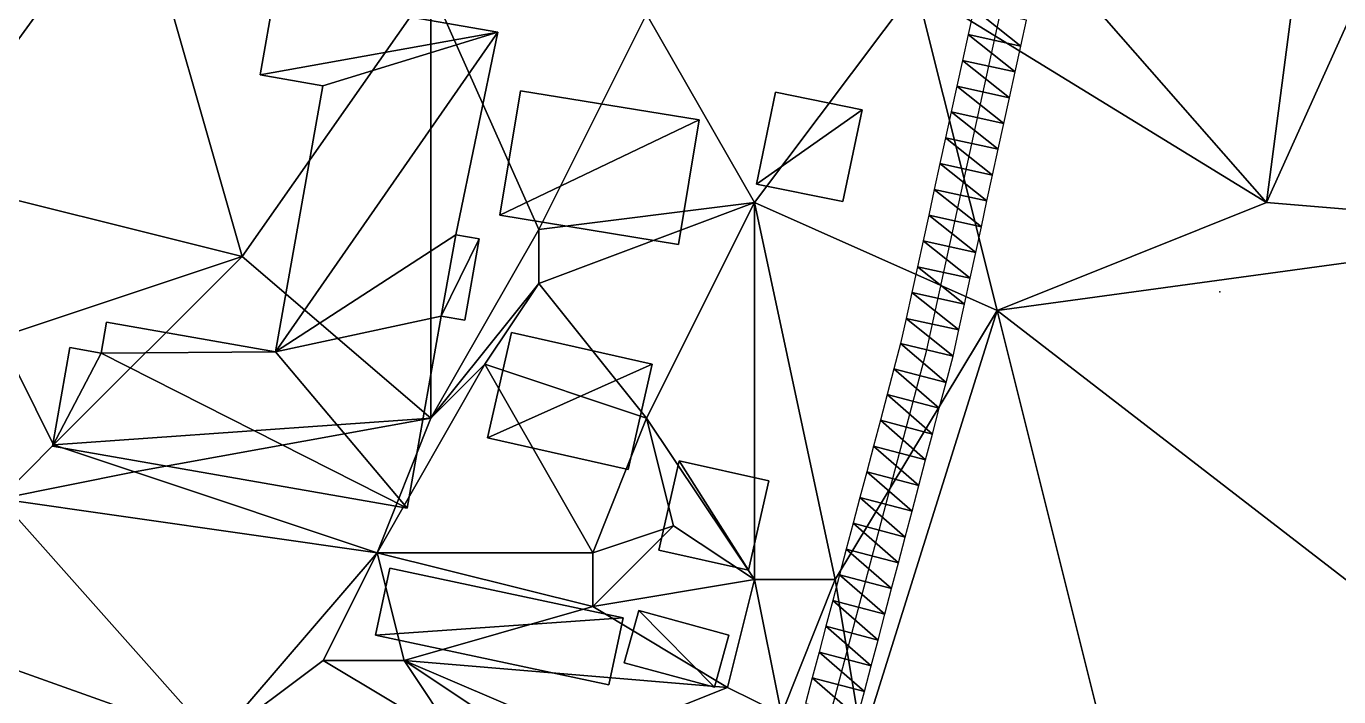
# Model space of a CAD drawing. Header units: metres. Extents: x -1103 to 901, y -902 to 905.
# Drawn here: x 342 to 439.4, y 373.3 to 423.1 of the extents above; entities that cross this region are included whole.
import ezdxf

# ---------------------------------------------------------------- set-up
doc = ezdxf.new("R2010")
doc.units = ezdxf.units.M
for name, color, linetype in [('OSM_BUILDING_FOOTPRINTS', 7, 'CONTINUOUS'), ('OSM_BUILDING_ROOFS', 1, 'CONTINUOUS'), ('OSM_BUILDING_WALLS', 8, 'CONTINUOUS'), ('OSM_ROAD_AXES', 2, 'CONTINUOUS'), ('OSM_ROAD_SURFACE', 9, 'CONTINUOUS'), ('OSM_TERRAIN', 3, 'CONTINUOUS'), ('OSM_TREES', 3, 'CONTINUOUS')]:
    doc.layers.add(name, color=color, linetype=linetype)

msp = doc.modelspace()

# ---------------------------------------------------------------- linework, layer by layer
at = {"layer": 'OSM_BUILDING_FOOTPRINTS'}
for points in [[(360.398, 425.571, 12.597), (376.968, 422.662, 12.597), (373.84, 407.611, 12.597), (375.586, 407.301, 12.597), (374.503, 401.263, 12.597), (372.756, 401.562, 12.597), (370.225, 387.307, 12.597), (343.917, 391.919, 12.597), (345.21, 399.229, 12.597), (347.52, 398.819, 12.597), (347.929, 401.131, 12.597), (360.453, 398.93, 12.597), (363.969, 418.681, 12.597), (359.315, 419.5, 12.597), (360.398, 425.571, 12.597)], [(378.637, 418.305, 12.459), (391.891, 416.16, 12.459), (390.376, 406.903, 12.459), (377.112, 409.06, 12.459), (378.637, 418.305, 12.459)], [(397.572, 418.205, 12.592), (403.983, 416.9, 12.592), (402.569, 410.077, 12.592), (396.157, 411.382, 12.592), (397.572, 418.205, 12.592)], [(377.985, 400.345, 12.145), (388.42, 398.001, 12.145), (386.64, 390.182, 12.145), (376.205, 392.527, 12.145), (377.985, 400.345, 12.145)], [(388.895, 384.188, 12.621), (390.409, 390.823, 12.621), (397.075, 389.33, 12.621), (395.56, 382.695, 12.621), (388.895, 384.188, 12.621)], [(385.192, 374.191, 12.854), (367.881, 377.873, 12.854), (368.954, 382.85, 12.854), (386.264, 379.156, 12.854), (385.192, 374.191, 12.854)], [(386.341, 375.827, 12.93), (387.425, 379.709, 12.93), (394.112, 377.884, 12.93), (393.029, 374.003, 12.93), (386.341, 375.827, 12.93)]]:
    msp.add_polyline3d(points, close=True, dxfattribs=at)
at = {"layer": 'OSM_BUILDING_ROOFS'}
for points in [[(376.968, 422.662, 22.597), (360.398, 425.571, 22.597), (359.315, 419.5, 22.597)], [(376.968, 422.662, 22.597), (359.315, 419.5, 22.597), (363.969, 418.681, 22.597)], [(376.968, 422.662, 22.597), (363.969, 418.681, 22.597), (360.453, 398.93, 22.597)], [(373.84, 407.611, 22.597), (376.968, 422.662, 22.597), (360.453, 398.93, 22.597)], [(391.891, 416.16, 22.459), (378.637, 418.305, 22.459), (377.112, 409.06, 22.459)], [(403.983, 416.9, 22.592), (397.572, 418.205, 22.592), (396.157, 411.382, 22.592)], [(403.983, 416.9, 22.592), (396.157, 411.382, 22.592), (402.569, 410.077, 22.592)], [(391.891, 416.16, 22.459), (377.112, 409.06, 22.459), (390.376, 406.903, 22.459)], [(360.453, 398.93, 22.597), (372.756, 401.562, 22.597), (373.84, 407.611, 22.597)], [(372.756, 401.562, 22.597), (375.586, 407.301, 22.597), (373.84, 407.611, 22.597)], [(372.756, 401.562, 22.597), (374.503, 401.263, 22.597), (375.586, 407.301, 22.597)], [(360.453, 398.93, 22.597), (370.225, 387.307, 22.597), (372.756, 401.562, 22.597)], [(360.453, 398.93, 22.597), (347.929, 401.131, 22.597), (347.52, 398.819, 22.597)], [(388.42, 398.001, 22.145), (377.985, 400.345, 22.145), (376.205, 392.527, 22.145)], [(347.52, 398.819, 22.597), (345.21, 399.229, 22.597), (343.917, 391.919, 22.597)], [(347.52, 398.819, 22.597), (343.917, 391.919, 22.597), (370.225, 387.307, 22.597)], [(360.453, 398.93, 22.597), (347.52, 398.819, 22.597), (370.225, 387.307, 22.597)], [(388.42, 398.001, 22.145), (376.205, 392.527, 22.145), (386.64, 390.182, 22.145)], [(390.409, 390.823, 22.621), (388.895, 384.188, 22.621), (395.56, 382.695, 22.621)], [(390.409, 390.823, 22.621), (395.56, 382.695, 22.621), (397.075, 389.33, 22.621)], [(367.881, 377.873, 22.854), (386.264, 379.156, 22.854), (368.954, 382.85, 22.854)], [(367.881, 377.873, 22.854), (385.192, 374.191, 22.854), (386.264, 379.156, 22.854)], [(387.425, 379.709, 22.93), (386.341, 375.827, 22.93), (393.029, 374.003, 22.93)], [(387.425, 379.709, 22.93), (393.029, 374.003, 22.93), (394.112, 377.884, 22.93)]]:
    msp.add_3dface(points, dxfattribs=at)
at = {"layer": 'OSM_BUILDING_WALLS'}
for points in [[(360.398, 425.571, 12.597), (359.315, 419.5, 12.597), (359.315, 419.5, 22.597)], [(360.398, 425.571, 12.597), (359.315, 419.5, 22.597), (360.398, 425.571, 22.597)], [(376.968, 422.662, 12.597), (360.398, 425.571, 12.597), (360.398, 425.571, 22.597)], [(376.968, 422.662, 12.597), (360.398, 425.571, 22.597), (376.968, 422.662, 22.597)], [(373.84, 407.611, 12.597), (376.968, 422.662, 12.597), (376.968, 422.662, 22.597)], [(373.84, 407.611, 12.597), (376.968, 422.662, 22.597), (373.84, 407.611, 22.597)], [(359.315, 419.5, 12.597), (363.969, 418.681, 12.597), (363.969, 418.681, 22.597)], [(359.315, 419.5, 12.597), (363.969, 418.681, 22.597), (359.315, 419.5, 22.597)], [(363.969, 418.681, 12.597), (360.453, 398.93, 12.597), (360.453, 398.93, 22.597)], [(363.969, 418.681, 12.597), (360.453, 398.93, 22.597), (363.969, 418.681, 22.597)], [(378.637, 418.305, 12.459), (377.112, 409.06, 12.459), (377.112, 409.06, 22.459)], [(378.637, 418.305, 12.459), (377.112, 409.06, 22.459), (378.637, 418.305, 22.459)], [(391.891, 416.16, 12.459), (378.637, 418.305, 12.459), (378.637, 418.305, 22.459)], [(391.891, 416.16, 12.459), (378.637, 418.305, 22.459), (391.891, 416.16, 22.459)], [(397.572, 418.205, 12.592), (396.157, 411.382, 12.592), (396.157, 411.382, 22.592)], [(397.572, 418.205, 12.592), (396.157, 411.382, 22.592), (397.572, 418.205, 22.592)], [(403.983, 416.9, 12.592), (397.572, 418.205, 12.592), (397.572, 418.205, 22.592)], [(403.983, 416.9, 12.592), (397.572, 418.205, 22.592), (403.983, 416.9, 22.592)], [(402.569, 410.077, 12.592), (403.983, 416.9, 12.592), (403.983, 416.9, 22.592)], [(402.569, 410.077, 12.592), (403.983, 416.9, 22.592), (402.569, 410.077, 22.592)], [(390.376, 406.903, 12.459), (391.891, 416.16, 12.459), (391.891, 416.16, 22.459)], [(390.376, 406.903, 12.459), (391.891, 416.16, 22.459), (390.376, 406.903, 22.459)], [(396.157, 411.382, 12.592), (402.569, 410.077, 12.592), (402.569, 410.077, 22.592)], [(396.157, 411.382, 12.592), (402.569, 410.077, 22.592), (396.157, 411.382, 22.592)], [(377.112, 409.06, 12.459), (390.376, 406.903, 12.459), (390.376, 406.903, 22.459)], [(377.112, 409.06, 12.459), (390.376, 406.903, 22.459), (377.112, 409.06, 22.459)], [(375.586, 407.301, 12.597), (373.84, 407.611, 12.597), (373.84, 407.611, 22.597)], [(375.586, 407.301, 12.597), (373.84, 407.611, 22.597), (375.586, 407.301, 22.597)], [(374.503, 401.263, 12.597), (375.586, 407.301, 12.597), (375.586, 407.301, 22.597)], [(374.503, 401.263, 12.597), (375.586, 407.301, 22.597), (374.503, 401.263, 22.597)], [(370.225, 387.307, 12.597), (372.756, 401.562, 12.597), (372.756, 401.562, 22.597)], [(370.225, 387.307, 12.597), (372.756, 401.562, 22.597), (370.225, 387.307, 22.597)], [(372.756, 401.562, 12.597), (374.503, 401.263, 12.597), (374.503, 401.263, 22.597)], [(372.756, 401.562, 12.597), (374.503, 401.263, 22.597), (372.756, 401.562, 22.597)], [(347.929, 401.131, 12.597), (347.52, 398.819, 12.597), (347.52, 398.819, 22.597)], [(347.929, 401.131, 12.597), (347.52, 398.819, 22.597), (347.929, 401.131, 22.597)], [(360.453, 398.93, 12.597), (347.929, 401.131, 12.597), (347.929, 401.131, 22.597)], [(360.453, 398.93, 12.597), (347.929, 401.131, 22.597), (360.453, 398.93, 22.597)], [(377.985, 400.345, 12.145), (376.205, 392.527, 12.145), (376.205, 392.527, 22.145)], [(377.985, 400.345, 12.145), (376.205, 392.527, 22.145), (377.985, 400.345, 22.145)], [(388.42, 398.001, 12.145), (377.985, 400.345, 12.145), (377.985, 400.345, 22.145)], [(388.42, 398.001, 12.145), (377.985, 400.345, 22.145), (388.42, 398.001, 22.145)], [(345.21, 399.229, 12.597), (343.917, 391.919, 12.597), (343.917, 391.919, 22.597)], [(345.21, 399.229, 12.597), (343.917, 391.919, 22.597), (345.21, 399.229, 22.597)], [(347.52, 398.819, 12.597), (345.21, 399.229, 12.597), (345.21, 399.229, 22.597)], [(347.52, 398.819, 12.597), (345.21, 399.229, 22.597), (347.52, 398.819, 22.597)], [(386.64, 390.182, 12.145), (388.42, 398.001, 12.145), (388.42, 398.001, 22.145)], [(386.64, 390.182, 12.145), (388.42, 398.001, 22.145), (386.64, 390.182, 22.145)], [(376.205, 392.527, 12.145), (386.64, 390.182, 12.145), (386.64, 390.182, 22.145)], [(376.205, 392.527, 12.145), (386.64, 390.182, 22.145), (376.205, 392.527, 22.145)], [(343.917, 391.919, 12.597), (370.225, 387.307, 12.597), (370.225, 387.307, 22.597)], [(343.917, 391.919, 12.597), (370.225, 387.307, 22.597), (343.917, 391.919, 22.597)], [(390.409, 390.823, 12.621), (388.895, 384.188, 12.621), (388.895, 384.188, 22.621)], [(390.409, 390.823, 12.621), (388.895, 384.188, 22.621), (390.409, 390.823, 22.621)], [(397.075, 389.33, 12.621), (390.409, 390.823, 12.621), (390.409, 390.823, 22.621)], [(397.075, 389.33, 12.621), (390.409, 390.823, 22.621), (397.075, 389.33, 22.621)], [(395.56, 382.695, 12.621), (397.075, 389.33, 12.621), (397.075, 389.33, 22.621)], [(395.56, 382.695, 12.621), (397.075, 389.33, 22.621), (395.56, 382.695, 22.621)], [(388.895, 384.188, 12.621), (395.56, 382.695, 12.621), (395.56, 382.695, 22.621)], [(388.895, 384.188, 12.621), (395.56, 382.695, 22.621), (388.895, 384.188, 22.621)], [(368.954, 382.85, 12.854), (367.881, 377.873, 12.854), (367.881, 377.873, 22.854)], [(368.954, 382.85, 12.854), (367.881, 377.873, 22.854), (368.954, 382.85, 22.854)], [(386.264, 379.156, 12.854), (368.954, 382.85, 12.854), (368.954, 382.85, 22.854)], [(386.264, 379.156, 12.854), (368.954, 382.85, 22.854), (386.264, 379.156, 22.854)], [(385.192, 374.191, 12.854), (386.264, 379.156, 12.854), (386.264, 379.156, 22.854)], [(385.192, 374.191, 12.854), (386.264, 379.156, 22.854), (385.192, 374.191, 22.854)], [(387.425, 379.709, 12.93), (386.341, 375.827, 12.93), (386.341, 375.827, 22.93)], [(387.425, 379.709, 12.93), (386.341, 375.827, 22.93), (387.425, 379.709, 22.93)], [(394.112, 377.884, 12.93), (387.425, 379.709, 12.93), (387.425, 379.709, 22.93)], [(394.112, 377.884, 12.93), (387.425, 379.709, 22.93), (394.112, 377.884, 22.93)], [(367.881, 377.873, 12.854), (385.192, 374.191, 12.854), (385.192, 374.191, 22.854)], [(367.881, 377.873, 12.854), (385.192, 374.191, 22.854), (367.881, 377.873, 22.854)], [(393.029, 374.003, 12.93), (394.112, 377.884, 12.93), (394.112, 377.884, 22.93)], [(393.029, 374.003, 12.93), (394.112, 377.884, 22.93), (393.029, 374.003, 22.93)], [(386.341, 375.827, 12.93), (393.029, 374.003, 12.93), (393.029, 374.003, 22.93)], [(386.341, 375.827, 12.93), (393.029, 374.003, 22.93), (386.341, 375.827, 22.93)]]:
    msp.add_3dface(points, dxfattribs=at)
at = {"layer": 'OSM_ROAD_AXES'}
msp.add_polyline3d([(382.196, 303.402, 15.046), (394.654, 345.515, 15.981), (408.792, 399.062, 15.198), (421.338, 456.547, 14.229), (432.282, 505.903, 14.088), (446.84, 559.34, 15.845), (458.757, 594.408, 14.888), (467.909, 625.185, 14.379), (468.805, 636.786, 14.312), (467.114, 643.565, 14.383), (452.158, 665.053, 14.372), (434.98, 685.036, 14.103), (419.14, 703.461, 14.141), (395.651, 731.573, 14.846)], dxfattribs=at)
at = {"layer": 'OSM_ROAD_SURFACE'}
for points in [[(415.764, 421.63, 14.372), (412.275, 424.399, 14.217), (411.856, 422.482, 14.306)], [(415.764, 421.63, 14.372), (416.183, 423.546, 14.278), (412.275, 424.399, 14.217)], [(415.346, 419.713, 14.458), (411.856, 422.482, 14.306), (411.438, 420.566, 14.39)], [(415.346, 419.713, 14.458), (415.764, 421.63, 14.372), (411.856, 422.482, 14.306)], [(414.928, 417.797, 14.542), (411.438, 420.566, 14.39), (411.02, 418.65, 14.474)], [(414.928, 417.797, 14.542), (415.346, 419.713, 14.458), (411.438, 420.566, 14.39)], [(414.51, 415.881, 14.625), (411.02, 418.65, 14.474), (410.602, 416.734, 14.557)], [(414.51, 415.881, 14.625), (414.928, 417.797, 14.542), (411.02, 418.65, 14.474)], [(414.091, 413.965, 14.709), (410.602, 416.734, 14.557), (410.183, 414.818, 14.639)], [(414.091, 413.965, 14.709), (414.51, 415.881, 14.625), (410.602, 416.734, 14.557)], [(413.673, 412.049, 14.793), (410.183, 414.818, 14.639), (409.765, 412.902, 14.719)], [(413.673, 412.049, 14.793), (414.091, 413.965, 14.709), (410.183, 414.818, 14.639)], [(413.255, 410.133, 14.877), (409.765, 412.902, 14.719), (409.347, 410.986, 14.8)], [(413.255, 410.133, 14.877), (413.673, 412.049, 14.793), (409.765, 412.902, 14.719)], [(412.837, 408.216, 14.961), (409.347, 410.986, 14.8), (408.929, 409.069, 14.88)], [(412.837, 408.216, 14.961), (413.255, 410.133, 14.877), (409.347, 410.986, 14.8)], [(412.419, 406.3, 15.043), (408.929, 409.069, 14.88), (408.511, 407.153, 14.961)], [(412.419, 406.3, 15.043), (412.837, 408.216, 14.961), (408.929, 409.069, 14.88)], [(412, 404.384, 15.124), (408.511, 407.153, 14.961), (408.092, 405.237, 15.041)], [(412, 404.384, 15.124), (412.419, 406.3, 15.043), (408.511, 407.153, 14.961)], [(411.582, 402.468, 15.195), (408.092, 405.237, 15.041), (407.674, 403.321, 15.1)], [(411.582, 402.468, 15.195), (412, 404.384, 15.124), (408.092, 405.237, 15.041)], [(411.164, 400.552, 15.245), (407.674, 403.321, 15.1), (407.256, 401.405, 15.15)], [(411.164, 400.552, 15.245), (411.582, 402.468, 15.195), (407.674, 403.321, 15.1)], [(410.736, 398.593, 15.296), (407.256, 401.405, 15.15), (406.847, 399.531, 15.199)], [(410.736, 398.593, 15.296), (411.164, 400.552, 15.245), (407.256, 401.405, 15.15)], [(410.221, 396.639, 15.346), (406.847, 399.531, 15.199), (406.353, 397.66, 15.246)], [(410.221, 396.639, 15.346), (410.736, 398.593, 15.296), (406.847, 399.531, 15.199)], [(409.716, 394.727, 15.394), (406.353, 397.66, 15.246), (405.848, 395.748, 15.295)], [(409.716, 394.727, 15.394), (410.221, 396.639, 15.346), (406.353, 397.66, 15.246)], [(409.211, 392.814, 15.443), (405.848, 395.748, 15.295), (405.343, 393.836, 15.343)], [(409.211, 392.814, 15.443), (409.716, 394.727, 15.394), (405.848, 395.748, 15.295)], [(408.706, 390.902, 15.491), (405.343, 393.836, 15.343), (404.838, 391.923, 15.391)], [(408.706, 390.902, 15.491), (409.211, 392.814, 15.443), (405.343, 393.836, 15.343)], [(408.201, 388.99, 15.54), (404.838, 391.923, 15.391), (404.333, 390.011, 15.44)], [(408.201, 388.99, 15.54), (408.706, 390.902, 15.491), (404.838, 391.923, 15.391)], [(407.696, 387.077, 15.588), (404.333, 390.011, 15.44), (403.828, 388.098, 15.488)], [(407.696, 387.077, 15.588), (408.201, 388.99, 15.54), (404.333, 390.011, 15.44)], [(407.191, 385.165, 15.637), (403.828, 388.098, 15.488), (403.323, 386.186, 15.537)], [(407.191, 385.165, 15.637), (407.696, 387.077, 15.588), (403.828, 388.098, 15.488)], [(406.686, 383.252, 15.685), (403.323, 386.186, 15.537), (402.818, 384.273, 15.585)], [(406.686, 383.252, 15.685), (407.191, 385.165, 15.637), (403.323, 386.186, 15.537)], [(406.181, 381.34, 15.734), (402.818, 384.273, 15.585), (402.314, 382.361, 15.633)], [(406.181, 381.34, 15.734), (406.686, 383.252, 15.685), (402.818, 384.273, 15.585)], [(405.676, 379.427, 15.783), (402.314, 382.361, 15.633), (401.809, 380.449, 15.684)], [(405.676, 379.427, 15.783), (406.181, 381.34, 15.734), (402.314, 382.361, 15.633)], [(405.171, 377.515, 15.831), (401.809, 380.449, 15.684), (401.304, 378.536, 15.735)], [(405.171, 377.515, 15.831), (405.676, 379.427, 15.783), (401.809, 380.449, 15.684)], [(404.666, 375.603, 15.88), (401.304, 378.536, 15.735), (400.799, 376.624, 15.787)], [(404.666, 375.603, 15.88), (405.171, 377.515, 15.831), (401.304, 378.536, 15.735)], [(404.161, 373.69, 15.928), (400.799, 376.624, 15.787), (400.294, 374.711, 15.839)], [(404.161, 373.69, 15.928), (404.666, 375.603, 15.88), (400.799, 376.624, 15.787)], [(403.656, 371.778, 15.977), (400.294, 374.711, 15.839), (399.789, 372.799, 15.89)], [(403.656, 371.778, 15.977), (404.161, 373.69, 15.928), (400.294, 374.711, 15.839)]]:
    msp.add_3dface(points, dxfattribs=at)
at = {"layer": 'OSM_TERRAIN'}
for points in [[(420, 426, 14.123), (434, 410, 14.989), (440, 456, 15.045)], [(440, 456, 15.045), (434, 410, 14.989), (452, 450, 15.165)], [(434, 410, 14.989), (458, 408, 14.991), (452, 450, 15.165)], [(334, 412, 15.373), (350, 434, 14.836), (340, 436, 15.278)], [(358, 406, 14.364), (350, 434, 14.836), (334, 412, 15.373)], [(358, 406, 14.364), (372, 426, 14.816), (350, 434, 14.836)], [(372, 394, 14.7), (372, 426, 14.816), (358, 406, 14.364)], [(372, 394, 14.7), (380, 408, 14.434), (372, 426, 14.816)], [(380, 408, 14.434), (388, 424, 14.606), (372, 426, 14.816)], [(396, 410, 14.642), (408, 426, 14.067), (388, 424, 14.606)], [(396, 410, 14.642), (414, 402, 15.202), (408, 426, 14.067)], [(414, 402, 15.202), (434, 410, 14.989), (408, 426, 14.067)], [(408, 426, 14.067), (434, 410, 14.989), (420, 426, 14.123)], [(396, 410, 14.642), (388, 424, 14.606), (380, 408, 14.434)], [(340, 400, 15.539), (358, 406, 14.364), (334, 412, 15.373)], [(388, 394, 14.175), (396, 410, 14.642), (380, 404, 14.052)], [(380, 404, 14.052), (396, 410, 14.642), (380, 408, 14.434)], [(388, 394, 14.175), (396, 382, 14.838), (396, 410, 14.642)], [(402, 382, 15.589), (396, 410, 14.642), (396, 382, 14.838)], [(402, 382, 15.589), (414, 402, 15.202), (396, 410, 14.642)], [(414, 402, 15.202), (458, 408, 14.991), (434, 410, 14.989)], [(372, 394, 14.7), (380, 404, 14.052), (380, 408, 14.434)], [(414, 402, 15.202), (458, 368, 16.787), (458, 408, 14.991)], [(344, 392, 14.757), (358, 406, 14.364), (340, 400, 15.539)], [(344, 392, 14.757), (372, 394, 14.7), (358, 406, 14.364)], [(376, 398, 14.172), (380, 404, 14.052), (372, 394, 14.7)], [(376, 398, 14.172), (388, 394, 14.175), (380, 404, 14.052)], [(404, 370, 15.987), (414, 402, 15.202), (402, 382, 15.589)], [(422, 370, 16.901), (414, 402, 15.202), (404, 370, 15.987)], [(422, 370, 16.901), (458, 368, 16.787), (414, 402, 15.202)], [(340, 388, 15.988), (344, 392, 14.757), (340, 400, 15.539)], [(368, 384, 14.908), (384, 384, 14.404), (376, 398, 14.172)], [(368, 384, 14.908), (376, 398, 14.172), (372, 394, 14.7)], [(384, 384, 14.404), (388, 394, 14.175), (376, 398, 14.172)], [(350, 390, 14.928), (372, 394, 14.7), (344, 392, 14.757)], [(350, 390, 14.928), (368, 384, 14.908), (372, 394, 14.7)], [(384, 384, 14.404), (390, 386, 14.76), (388, 394, 14.175)], [(390, 386, 14.76), (396, 382, 14.838), (388, 394, 14.175)], [(340, 388, 15.988), (350, 390, 14.928), (344, 392, 14.757)], [(340, 388, 15.988), (368, 384, 14.908), (350, 390, 14.928)], [(328, 380, 16), (356, 370, 15.945), (340, 388, 15.988)], [(356, 370, 15.945), (368, 384, 14.908), (340, 388, 15.988)], [(384, 384, 14.404), (384, 380, 14.879), (390, 386, 14.76)], [(384, 380, 14.879), (396, 382, 14.838), (390, 386, 14.76)], [(364, 376, 15.6), (368, 384, 14.908), (356, 370, 15.945)], [(370, 376, 15.032), (368, 384, 14.908), (364, 376, 15.6)], [(370, 376, 15.032), (384, 380, 14.879), (368, 384, 14.908)], [(384, 380, 14.879), (384, 384, 14.404), (368, 384, 14.908)], [(384, 380, 14.879), (394, 374, 15.162), (396, 382, 14.838)], [(394, 374, 15.162), (398, 372, 15.84), (396, 382, 14.838)], [(398, 372, 15.84), (402, 382, 15.589), (396, 382, 14.838)], [(398, 372, 15.84), (404, 370, 15.987), (402, 382, 15.589)], [(332, 372, 15.978), (356, 370, 15.945), (328, 380, 16)], [(370, 376, 15.032), (394, 374, 15.162), (384, 380, 14.879)], [(356, 370, 15.945), (374, 370, 15.74), (364, 376, 15.6)], [(374, 370, 15.74), (370, 376, 15.032), (364, 376, 15.6)], [(374, 370, 15.74), (376, 372, 15.241), (370, 376, 15.032)], [(376, 372, 15.241), (384, 370, 15.137), (370, 376, 15.032)], [(384, 370, 15.137), (394, 374, 15.162), (370, 376, 15.032)], [(384, 370, 15.137), (398, 372, 15.84), (394, 374, 15.162)]]:
    msp.add_3dface(points, dxfattribs=at)
at = {"layer": 'OSM_TREES'}
msp.add_point((430.535, 403.386, 15.162), dxfattribs=at)

doc.saveas('drawing.dxf')
